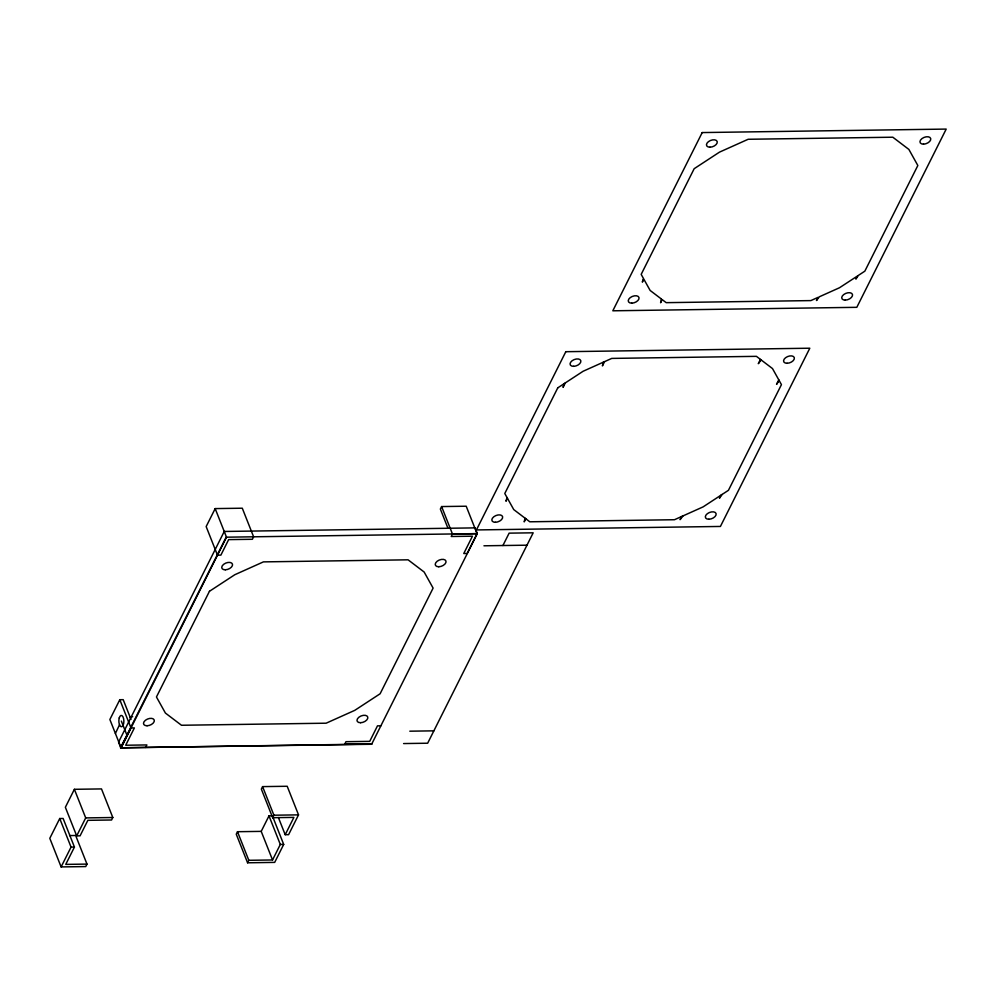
<?xml version="1.0" encoding="UTF-8"?>
<svg xmlns="http://www.w3.org/2000/svg" width="996" height="996" viewBox="0 0 996 996"><rect width="100%" height="100%" fill="white"/><g stroke="black" fill="none" stroke-linecap="round" stroke-linejoin="round"><path stroke-width="1.49" d="M525.054 518.181L524.207 521.879L525.776 518.729M603.265 362.22L602.418 365.918L604.572 361.635M507.039 497.539L505.956 501.249L507.437 498.274M564.147 383.672L563.064 387.369L565.292 382.925M115.399 733.467L119.508 724.814M217.14 555.17L220.875 555.121L228.644 539.62L252.362 539.284L253.607 536.807L242.289 508.209L215.173 508.595L226.503 537.193L121.064 747.772L371.62 744.261L477.271 533.607L475.005 527.88L224.237 531.466L118.574 742.132L120.84 747.847L371.732 744.024M86.976 864.092L65.748 864.391L74.439 847.073L63.122 818.475L59.735 818.525L49.8 838.321L61.117 866.918L85.731 866.57L86.976 864.092L75.659 835.495L69.583 835.582M74.389 789.305L65.363 807.283L76.692 835.881L80.078 835.831L87.847 820.331L111.577 819.994L112.809 817.517L101.492 788.919L74.389 789.305L85.706 817.903L76.692 835.881M215.173 508.595L206.16 526.573L217.477 555.17M119.806 699.715L109.871 719.51L121.064 747.772L130.999 727.964L119.806 699.715L123.193 699.665L131.024 719.436M61.117 866.918L71.052 847.123L59.735 818.525M125.484 738.609L120.504 747.859L226.154 537.193L477.271 533.607M145.653 747.448L146.91 744.933L125.695 745.245L134.385 727.914L130.999 727.964M261.213 831.374L237.496 831.71L236.251 834.187L247.581 862.785L274.684 862.387L283.698 844.421L272.381 815.824L268.995 815.873L261.213 831.374L272.543 859.971L248.813 860.307L247.581 862.785M262.595 786.616L261.35 789.093L272.667 817.691L293.895 817.392L285.205 834.71L288.591 834.673L298.526 814.865L287.197 786.267L262.595 786.616L273.912 815.214L272.667 817.691M477.146 533.844L466.203 506.217L441.602 506.566L440.357 509.043L447.789 527.83M272.543 859.971L280.312 844.459L268.995 815.873M452.47 534.018L451.225 536.495L472.453 536.197L463.763 553.527L467.149 553.477L477.072 533.669L452.47 534.018L441.602 506.566M502.918 545.522L509.13 533.146L533.184 532.81L427.658 743.215L403.592 743.564M681.662 516.501L680.081 519.651L682.957 515.916M760.458 359.407L758.305 363.689L761.181 359.967M720.942 495.224L719.448 498.187L722.088 494.464M778.785 379.874L776.556 384.319L779.196 380.596M483.944 545.796L526.984 545.186M129.667 716.771L132.692 716.734M380.87 725.798L377.484 725.847L369.715 741.36L345.986 741.696L344.74 744.174L371.857 743.775M409.804 731.188L433.858 730.84M85.706 817.903L112.809 817.517M273.912 815.214L298.526 814.865M71.052 847.123L74.439 847.073M280.312 844.459L283.698 844.421M278.407 817.554L285.205 834.71M237.496 831.71L248.813 860.307M121.363 721.092L127.027 735.397M661.444 299.049L660.597 302.747L662.166 299.597L666.2 302.66L810.869 300.593L818.052 297.368L816.483 300.518L819.359 296.783L839.504 287.744L857.332 276.091L855.838 279.067L858.477 275.332L864.839 271.173L917.839 165.51L908.875 149.425L892.814 137.211L748.145 139.278L719.51 152.127L694.175 168.698L641.175 274.373L643.428 278.407L642.345 282.117L643.827 279.141L650.139 290.459L661.444 299.049M209.446 591.3L156.447 696.976L165.411 713.061L181.484 725.262L326.14 723.196L354.775 710.347L380.111 693.776L433.111 588.101L424.147 572.028L408.086 559.814L263.417 561.881L234.795 574.729L209.446 591.3M565.815 351.7L476.424 529.934L720.419 526.448L809.81 348.214L565.815 351.7M557.785 387.83L504.785 493.506L513.749 509.591L529.81 521.792L674.479 519.725L703.114 506.877L728.45 490.306L781.449 384.63L772.485 368.557L756.425 356.344L611.756 358.411L583.121 371.259L557.785 387.83M702.205 132.568L612.814 310.802L856.809 307.316L946.2 129.082L702.205 132.568M708.891 519.24A5.677 3.299 -21.6 0 0 716.087 513.6A5.677 3.299 -21.6 0 0 707.285 513.724A5.677 3.299 -21.6 0 0 708.891 519.24M495.398 522.29A5.677 3.299 -21.6 0 0 502.594 516.65A5.677 3.299 -21.6 0 0 493.792 516.775A5.677 3.299 -21.6 0 0 495.398 522.29M573.609 366.329A5.677 3.299 -21.6 0 0 580.805 360.701A5.677 3.299 -21.6 0 0 572.003 360.826A5.677 3.299 -21.6 0 0 573.609 366.329M787.114 363.279A5.677 3.299 -21.6 0 0 794.31 357.651A5.677 3.299 -21.6 0 0 785.508 357.776A5.677 3.299 -21.6 0 0 787.114 363.279M709.999 147.196A5.677 3.299 -21.6 0 0 717.195 141.569A5.677 3.299 -21.6 0 0 708.393 141.693A5.677 3.299 -21.6 0 0 709.999 147.196M631.788 303.158A5.677 3.299 -21.6 0 0 638.984 297.518A5.677 3.299 -21.6 0 0 630.182 297.655A5.677 3.299 -21.6 0 0 631.788 303.158M845.28 300.107A5.677 3.299 -21.6 0 0 852.476 294.467A5.677 3.299 -21.6 0 0 843.674 294.592A5.677 3.299 -21.6 0 0 845.28 300.107M923.504 144.146A5.677 3.299 -21.6 0 0 930.7 138.519A5.677 3.299 -21.6 0 0 921.898 138.643A5.677 3.299 -21.6 0 0 923.504 144.146M438.775 566.749A5.677 3.299 -21.6 0 0 445.971 561.122A5.677 3.299 -21.6 0 0 437.169 561.246A5.677 3.299 -21.6 0 0 438.775 566.749M360.564 722.71A5.677 3.299 -21.6 0 0 367.761 717.07A5.677 3.299 -21.6 0 0 358.946 717.195A5.677 3.299 -21.6 0 0 360.564 722.71M147.059 725.76A5.677 3.299 -21.6 0 0 154.256 720.12A5.677 3.299 -21.6 0 0 145.453 720.245A5.677 3.299 -21.6 0 0 147.059 725.76M225.283 569.799A5.677 3.299 -21.6 0 0 232.479 564.172A5.677 3.299 -21.6 0 0 223.677 564.296A5.677 3.299 -21.6 0 0 225.283 569.799M119.246 717.917A5.677 2.515 89.2 0 0 121.251 726.756A5.677 2.515 89.2 0 0 123.604 718.614A5.677 2.515 89.2 0 0 119.246 717.917"/></g></svg>
